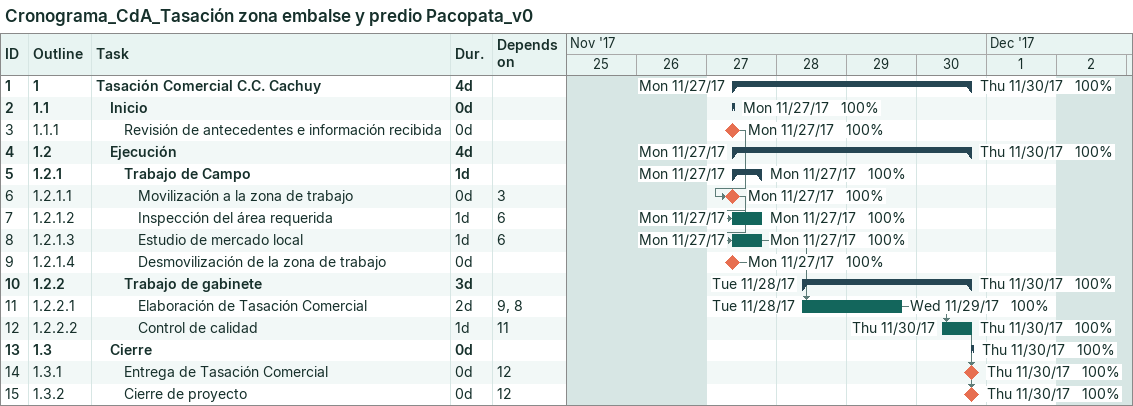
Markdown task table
Cronograma_CdA_Tasación zona embalse y predio Pacopata_v0

| ID | WBS | Task | Duration | Start | Finish | Predecessors | % complete |
|---|---|---|---|---|---|---|---|
| 1 | 1 | **Tasación Comercial C.C. Cachuy** | 4d | 2017-11-27 | 2017-11-30 |  | 100 |
| 2 | 1.1 | **Inicio** | 0d | 2017-11-27 | 2017-11-27 |  | 100 |
| 3 | 1.1.1 | Revisión de antecedentes e información recibida | 0d | 2017-11-27 | 2017-11-27 |  | 100 |
| 4 | 1.2 | **Ejecución** | 4d | 2017-11-27 | 2017-11-30 |  | 100 |
| 5 | 1.2.1 | **Trabajo de Campo** | 1d | 2017-11-27 | 2017-11-27 |  | 100 |
| 6 | 1.2.1.1 | Movilización a la zona de trabajo | 0d | 2017-11-27 | 2017-11-27 | 3 | 100 |
| 7 | 1.2.1.2 | Inspección del área requerida | 1d | 2017-11-27 | 2017-11-27 | 6 | 100 |
| 8 | 1.2.1.3 | Estudio de mercado local | 1d | 2017-11-27 | 2017-11-27 | 6 | 100 |
| 9 | 1.2.1.4 | Desmovilización de la zona de trabajo | 0d | 2017-11-27 | 2017-11-27 |  | 100 |
| 10 | 1.2.2 | **Trabajo de gabinete** | 3d | 2017-11-28 | 2017-11-30 |  | 100 |
| 11 | 1.2.2.1 | Elaboración de Tasación Comercial | 2d | 2017-11-28 | 2017-11-29 | 9, 8 | 100 |
| 12 | 1.2.2.2 | Control de calidad | 1d | 2017-11-30 | 2017-11-30 | 11 | 100 |
| 13 | 1.3 | **Cierre** | 0d | 2017-11-30 | 2017-11-30 |  | 100 |
| 14 | 1.3.1 | Entrega de Tasación Comercial | 0d | 2017-11-30 | 2017-11-30 | 12 | 100 |
| 15 | 1.3.2 | Cierre de proyecto | 0d | 2017-11-30 | 2017-11-30 | 12 | 100 |
